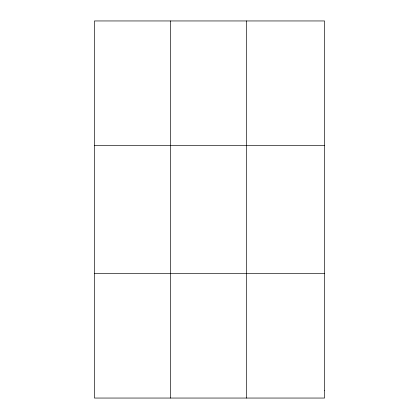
<?xml version="1.0" encoding="UTF-8"?>
<svg xmlns="http://www.w3.org/2000/svg" width="419" height="419" viewBox="0 0 419 419"><rect width="100%" height="100%" fill="white"/><g stroke="black" fill="none" stroke-linecap="round" stroke-linejoin="round"><path stroke-width="0.63" d="M170.381 20.95L170.381 398.05M246.314 20.95L246.314 398.05M94.448 145.393L324.552 145.393M94.448 273.607L324.552 273.607M324.552 390.272L324.552 398.05L94.448 398.05L94.448 20.95L324.552 20.95L324.552 390.272"/></g></svg>
